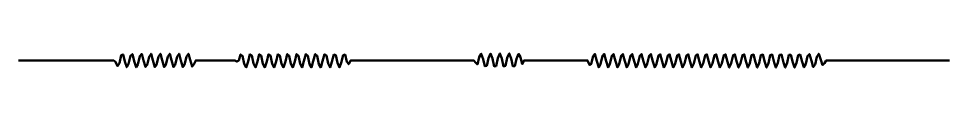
# Model space of a CAD drawing. Extents: x -47 to 452, y 172 to 669.
# Drawn here: x -47.1 to 451.9, y 512.3 to 519.8 of the extents above; entities that cross this region are included whole.
import ezdxf

# ---------------------------------------------------------------- set-up
doc = ezdxf.new("R2010")
doc.units = 0
doc.header["$MEASUREMENT"] = 0
doc.layers.add('Capa 1', color=7, linetype='Continuous', lineweight=0)

# ---------------------------------------------------------------- blocks, each defined once
blk = doc.blocks.new('Block_0')
at = {"layer": 'Capa 1', "color": 18, "lineweight": 50, "true_color": 0x000000}
blk.add_open_spline([(-47.14, 516.06), (-47.14, 516.06), (-46.14, 516.06), (-46.14, 516.06), (-46.14, 516.06), (-45.14, 516.06), (-45.14, 516.06), (-45.14, 516.06), (-44.14, 516.06), (-44.14, 516.06), (-44.14, 516.06), (-43.14, 516.06), (-43.14, 516.06), (-43.14, 516.06), (-42.14, 516.06), (-42.14, 516.06), (-42.14, 516.06), (-41.14, 516.06), (-41.14, 516.06), (-41.14, 516.06), (-40.14, 516.06), (-40.14, 516.06), (-40.14, 516.06), (-39.14, 516.06), (-39.14, 516.06), (-39.14, 516.06), (-38.14, 516.06), (-38.14, 516.06), (-38.14, 516.06), (-37.14, 516.06), (-37.14, 516.06), (-37.14, 516.06), (-36.14, 516.06), (-36.14, 516.06), (-36.14, 516.06), (-35.14, 516.06), (-35.14, 516.06), (-35.14, 516.06), (-34.14, 516.06), (-34.14, 516.06), (-34.14, 516.06), (-33.14, 516.06), (-33.14, 516.06), (-33.14, 516.06), (-32.14, 516.06), (-32.14, 516.06), (-32.14, 516.06), (-31.14, 516.06), (-31.14, 516.06), (-31.14, 516.06), (-30.14, 516.06), (-30.14, 516.06), (-30.14, 516.06), (-29.14, 516.06), (-29.14, 516.06), (-29.14, 516.06), (-28.14, 516.06), (-28.14, 516.06), (-28.14, 516.06), (-27.14, 516.06), (-27.14, 516.06), (-27.14, 516.06), (-26.14, 516.06), (-26.14, 516.06), (-26.14, 516.06), (-25.14, 516.06), (-25.14, 516.06), (-25.14, 516.06), (-24.14, 516.06), (-24.14, 516.06), (-24.14, 516.06), (-23.14, 516.06), (-23.14, 516.06), (-23.14, 516.06), (-22.14, 516.06), (-22.14, 516.06), (-22.14, 516.06), (-21.14, 516.06), (-21.14, 516.06), (-21.14, 516.06), (-20.14, 516.06), (-20.14, 516.06), (-20.14, 516.06), (-19.14, 516.06), (-19.14, 516.06), (-19.14, 516.06), (-18.14, 516.06), (-18.14, 516.06), (-18.14, 516.06), (-17.14, 516.06), (-17.14, 516.06), (-17.14, 516.06), (-16.14, 516.06), (-16.14, 516.06), (-16.14, 516.06), (-15.14, 516.06), (-15.14, 516.06), (-15.14, 516.06), (-14.14, 516.06), (-14.14, 516.06), (-14.14, 516.06), (-13.14, 516.06), (-13.14, 516.06), (-13.14, 516.06), (-12.14, 516.06), (-12.14, 516.06), (-12.14, 516.06), (-11.14, 516.06), (-11.14, 516.06), (-11.14, 516.06), (-10.14, 516.06), (-10.14, 516.06), (-10.14, 516.06), (-9.14, 516.06), (-9.14, 516.06), (-9.14, 516.06), (-8.14, 516.06), (-8.14, 516.06), (-8.14, 516.06), (-7.14, 516.06), (-7.14, 516.06), (-7.14, 516.06), (-6.14, 516.06), (-6.14, 516.06), (-6.14, 516.06), (-5.14, 516.06), (-5.14, 516.06), (-5.14, 516.06), (-4.14, 516.06), (-4.14, 516.06), (-4.14, 516.06), (-3.14, 516.06), (-3.14, 516.06), (-3.14, 516.06), (-2.14, 516.06), (-2.14, 516.06), (-2.14, 516.06), (-1.14, 516.06), (-1.14, 516.06), (-1.14, 516.06), (-0.14, 516.06), (-0.14, 516.06), (-0.14, 516.06), (0.86, 516.06), (0.86, 516.06), (0.86, 516.06), (1.86, 516.06), (1.86, 516.06), (1.86, 516.06), (2.86, 516.06), (2.86, 516.06), (2.86, 516.06), (3.86, 516.06), (3.86, 516.06), (3.86, 516.06), (4.86, 515.34), (4.86, 515.34), (4.86, 515.34), (5.86, 513.06), (5.86, 513.06), (5.86, 513.06), (6.86, 514.61), (6.86, 514.61), (6.86, 514.61), (7.86, 518.9), (7.86, 518.9), (7.86, 518.9), (8.86, 519.29), (8.86, 519.29), (8.86, 519.29), (9.86, 515.44), (9.86, 515.44), (9.86, 515.44), (10.86, 512.43), (10.86, 512.43), (10.86, 512.43), (11.86, 514.27), (11.86, 514.27), (11.86, 514.27), (12.86, 518.57), (12.86, 518.57), (12.86, 518.57), (13.86, 519.47), (13.86, 519.47), (13.86, 519.47), (14.86, 515.78), (14.86, 515.78), (14.86, 515.78), (15.86, 512.48), (15.86, 512.48), (15.86, 512.48), (16.86, 514), (16.86, 514), (16.86, 514), (17.86, 518.42), (17.86, 518.42), (17.86, 518.42), (18.86, 519.55), (18.86, 519.55), (18.86, 519.55), (19.86, 516.11), (19.86, 516.11), (19.86, 516.11), (20.86, 512.59), (20.86, 512.59), (20.86, 512.59), (21.86, 513.72), (21.86, 513.72), (21.86, 513.72), (22.86, 518.1), (22.86, 518.1), (22.86, 518.1), (23.86, 519.7), (23.86, 519.7), (23.86, 519.7), (24.86, 516.26), (24.86, 516.26), (24.86, 516.26), (25.86, 512.53), (25.86, 512.53), (25.86, 512.53), (26.86, 513.7), (26.86, 513.7), (26.86, 513.7), (27.86, 518.14), (27.86, 518.14), (27.86, 518.14), (28.86, 519.7), (28.86, 519.7), (28.86, 519.7), (29.86, 516.22), (29.86, 516.22), (29.86, 516.22), (30.86, 512.52), (30.86, 512.52), (30.86, 512.52), (31.86, 513.73), (31.86, 513.73), (31.86, 513.73), (32.86, 518.17), (32.86, 518.17), (32.86, 518.17), (33.86, 519.69), (33.86, 519.69), (33.86, 519.69), (34.86, 516.18), (34.86, 516.18), (34.86, 516.18), (35.86, 512.51), (35.86, 512.51), (35.86, 512.51), (36.86, 513.76), (36.86, 513.76), (36.86, 513.76), (37.86, 518.2), (37.86, 518.2), (37.86, 518.2), (38.86, 519.68), (38.86, 519.68), (38.86, 519.68), (39.86, 516.14), (39.86, 516.14), (39.86, 516.14), (40.86, 512.49), (40.86, 512.49), (40.86, 512.49), (41.86, 513.79), (41.86, 513.79), (41.86, 513.79), (42.86, 518.16), (42.86, 518.16), (42.86, 518.16), (43.86, 519.64), (43.86, 519.64), (43.86, 519.64), (44.86, 516.33), (44.86, 516.33), (44.86, 516.33), (45.86, 512.76), (45.86, 512.76), (45.86, 512.76), (46.86, 514), (46.86, 514), (46.86, 514), (47.86, 516.06), (47.86, 516.06), (47.86, 516.06), (48.86, 516.06), (48.86, 516.06), (48.86, 516.06), (49.86, 516.06), (49.86, 516.06), (49.86, 516.06), (50.86, 516.06), (50.86, 516.06), (50.86, 516.06), (51.86, 516.06), (51.86, 516.06), (51.86, 516.06), (52.86, 516.06), (52.86, 516.06), (52.86, 516.06), (53.86, 516.06), (53.86, 516.06), (53.86, 516.06), (54.86, 516.06), (54.86, 516.06), (54.86, 516.06), (55.86, 516.06), (55.86, 516.06), (55.86, 516.06), (56.86, 516.06), (56.86, 516.06), (56.86, 516.06), (57.86, 516.06), (57.86, 516.06), (57.86, 516.06), (58.86, 516.06), (58.86, 516.06), (58.86, 516.06), (59.86, 516.06), (59.86, 516.06), (59.86, 516.06), (60.86, 516.06), (60.86, 516.06), (60.86, 516.06), (61.86, 516.06), (61.86, 516.06), (61.86, 516.06), (62.86, 516.06), (62.86, 516.06), (62.86, 516.06), (63.86, 516.06), (63.86, 516.06), (63.86, 516.06), (64.86, 516.06), (64.86, 516.06), (64.86, 516.06), (65.86, 516.06), (65.86, 516.06), (65.86, 516.06), (66.86, 516.06), (66.86, 516.06), (66.86, 516.06), (67.86, 516.06), (67.86, 516.06), (67.86, 516.06), (68.86, 516.06), (68.86, 516.06), (68.86, 516.06), (69.86, 515.45), (69.86, 515.45), (69.86, 515.45), (70.86, 516.02), (70.86, 516.02), (70.86, 516.02), (71.86, 519.35), (71.86, 519.35), (71.86, 519.35), (72.86, 518.53), (72.86, 518.53), (72.86, 518.53), (73.86, 514.23), (73.86, 514.23), (73.86, 514.23), (74.86, 512.39), (74.86, 512.39), (74.86, 512.39), (75.86, 515.57), (75.86, 515.57), (75.86, 515.57), (76.86, 519.44), (76.86, 519.44), (76.86, 519.44), (77.86, 518.68), (77.86, 518.68), (77.86, 518.68), (78.86, 514.39), (78.86, 514.39), (78.86, 514.39), (79.86, 512.34), (79.86, 512.34), (79.86, 512.34), (80.86, 515.45), (80.86, 515.45), (80.86, 515.45), (81.86, 519.42), (81.86, 519.42), (81.86, 519.42), (82.86, 518.73), (82.86, 518.73), (82.86, 518.73), (83.86, 514.34), (83.86, 514.34), (83.86, 514.34), (84.86, 512.33), (84.86, 512.33), (84.86, 512.33), (85.86, 515.49), (85.86, 515.49), (85.86, 515.49), (86.86, 519.44), (86.86, 519.44), (86.86, 519.44), (87.86, 518.71), (87.86, 518.71), (87.86, 518.71), (88.86, 514.31), (88.86, 514.31), (88.86, 514.31), (89.86, 512.34), (89.86, 512.34), (89.86, 512.34), (90.86, 515.52), (90.86, 515.52), (90.86, 515.52), (91.86, 519.45), (91.86, 519.45), (91.86, 519.45), (92.86, 518.68), (92.86, 518.68), (92.86, 518.68), (93.86, 514.28), (93.86, 514.28), (93.86, 514.28), (94.86, 512.34), (94.86, 512.34), (94.86, 512.34), (95.86, 515.56), (95.86, 515.56), (95.86, 515.56), (96.86, 519.47), (96.86, 519.47), (96.86, 519.47), (97.86, 518.65), (97.86, 518.65), (97.86, 518.65), (98.86, 514.24), (98.86, 514.24), (98.86, 514.24), (99.86, 512.35), (99.86, 512.35), (99.86, 512.35), (100.86, 515.6), (100.86, 515.6), (100.86, 515.6), (101.86, 519.49), (101.86, 519.49), (101.86, 519.49), (102.86, 518.62), (102.86, 518.62), (102.86, 518.62), (103.86, 514.21), (103.86, 514.21), (103.86, 514.21), (104.86, 512.36), (104.86, 512.36), (104.86, 512.36), (105.86, 515.64), (105.86, 515.64), (105.86, 515.64), (106.86, 519.5), (106.86, 519.5), (106.86, 519.5), (107.86, 518.6), (107.86, 518.6), (107.86, 518.6), (108.86, 514.18), (108.86, 514.18), (108.86, 514.18), (109.86, 512.37), (109.86, 512.37), (109.86, 512.37), (110.86, 515.68), (110.86, 515.68), (110.86, 515.68), (111.86, 519.52), (111.86, 519.52), (111.86, 519.52), (112.86, 518.57), (112.86, 518.57), (112.86, 518.57), (113.86, 514.14), (113.86, 514.14), (113.86, 514.14), (114.86, 512.38), (114.86, 512.38), (114.86, 512.38), (115.86, 515.66), (115.86, 515.66), (115.86, 515.66), (116.86, 519.41), (116.86, 519.41), (116.86, 519.41), (117.86, 518.67), (117.86, 518.67), (117.86, 518.67), (118.86, 514.46), (118.86, 514.46), (118.86, 514.46), (119.86, 512.33), (119.86, 512.33), (119.86, 512.33), (120.86, 515.35), (120.86, 515.35), (120.86, 515.35), (121.86, 519.24), (121.86, 519.24), (121.86, 519.24), (122.86, 518.89), (122.86, 518.89), (122.86, 518.89), (123.86, 514.78), (123.86, 514.78), (123.86, 514.78), (124.86, 512.38), (124.86, 512.38), (124.86, 512.38), (125.86, 514.81), (125.86, 514.81), (125.86, 514.81), (126.86, 518.85), (126.86, 518.85), (126.86, 518.85), (127.86, 519.26), (127.86, 519.26), (127.86, 519.26), (128.86, 515.41), (128.86, 515.41), (128.86, 515.41), (129.86, 514.05), (129.86, 514.05), (129.86, 514.05), (130.86, 516.06), (130.86, 516.06), (130.86, 516.06), (131.86, 516.06), (131.86, 516.06), (131.86, 516.06), (132.86, 516.06), (132.86, 516.06), (132.86, 516.06), (133.86, 516.06), (133.86, 516.06), (133.86, 516.06), (134.86, 516.06), (134.86, 516.06), (134.86, 516.06), (135.86, 516.06), (135.86, 516.06), (135.86, 516.06), (136.86, 516.06), (136.86, 516.06), (136.86, 516.06), (137.86, 516.06), (137.86, 516.06), (137.86, 516.06), (138.86, 516.06), (138.86, 516.06), (138.86, 516.06), (139.86, 516.06), (139.86, 516.06), (139.86, 516.06), (140.86, 516.06), (140.86, 516.06), (140.86, 516.06), (141.86, 516.06), (141.86, 516.06), (141.86, 516.06), (142.86, 516.06), (142.86, 516.06), (142.86, 516.06), (143.86, 516.06), (143.86, 516.06), (143.86, 516.06), (144.86, 516.06), (144.86, 516.06), (144.86, 516.06), (145.86, 516.06), (145.86, 516.06), (145.86, 516.06), (146.86, 516.06), (146.86, 516.06), (146.86, 516.06), (147.86, 516.06), (147.86, 516.06), (147.86, 516.06), (148.86, 516.06), (148.86, 516.06), (148.86, 516.06), (149.86, 516.06), (149.86, 516.06), (149.86, 516.06), (150.86, 516.06), (150.86, 516.06), (150.86, 516.06), (151.86, 516.06), (151.86, 516.06), (151.86, 516.06), (152.86, 516.06), (152.86, 516.06), (152.86, 516.06), (153.86, 516.06), (153.86, 516.06), (153.86, 516.06), (154.86, 516.06), (154.86, 516.06), (154.86, 516.06), (155.86, 516.06), (155.86, 516.06), (155.86, 516.06), (156.86, 516.06), (156.86, 516.06), (156.86, 516.06), (157.86, 516.06), (157.86, 516.06), (157.86, 516.06), (158.86, 516.06), (158.86, 516.06), (158.86, 516.06), (159.86, 516.06), (159.86, 516.06), (159.86, 516.06), (160.86, 516.06), (160.86, 516.06), (160.86, 516.06), (161.86, 516.06), (161.86, 516.06), (161.86, 516.06), (162.86, 516.06), (162.86, 516.06), (162.86, 516.06), (163.86, 516.06), (163.86, 516.06), (163.86, 516.06), (164.86, 516.06), (164.86, 516.06), (164.86, 516.06), (165.86, 516.06), (165.86, 516.06), (165.86, 516.06), (166.86, 516.06), (166.86, 516.06), (166.86, 516.06), (167.86, 516.06), (167.86, 516.06), (167.86, 516.06), (168.86, 516.06), (168.86, 516.06), (168.86, 516.06), (169.86, 516.06), (169.86, 516.06), (169.86, 516.06), (170.86, 516.06), (170.86, 516.06), (170.86, 516.06), (171.86, 516.06), (171.86, 516.06), (171.86, 516.06), (172.86, 516.06), (172.86, 516.06), (172.86, 516.06), (173.86, 516.06), (173.86, 516.06), (173.86, 516.06), (174.86, 516.06), (174.86, 516.06), (174.86, 516.06), (175.86, 516.06), (175.86, 516.06), (175.86, 516.06), (176.86, 516.06), (176.86, 516.06), (176.86, 516.06), (177.86, 516.06), (177.86, 516.06), (177.86, 516.06), (178.86, 516.06), (178.86, 516.06), (178.86, 516.06), (179.86, 516.06), (179.86, 516.06), (179.86, 516.06), (180.86, 516.06), (180.86, 516.06), (180.86, 516.06), (181.86, 516.06), (181.86, 516.06), (181.86, 516.06), (182.86, 516.06), (182.86, 516.06), (182.86, 516.06), (183.86, 516.06), (183.86, 516.06), (183.86, 516.06), (184.86, 516.06), (184.86, 516.06), (184.86, 516.06), (185.86, 516.06), (185.86, 516.06), (185.86, 516.06), (186.86, 516.06), (186.86, 516.06), (186.86, 516.06), (187.86, 516.06), (187.86, 516.06), (187.86, 516.06), (188.86, 516.06), (188.86, 516.06), (188.86, 516.06), (189.86, 516.06), (189.86, 516.06), (189.86, 516.06), (190.86, 516.06), (190.86, 516.06), (190.86, 516.06), (191.86, 516.06), (191.86, 516.06), (191.86, 516.06), (192.86, 516.06), (192.86, 516.06), (192.86, 516.06), (193.86, 516.06), (193.86, 516.06), (193.86, 516.06), (194.86, 516.06), (194.86, 516.06), (194.86, 516.06), (195.86, 516.06), (195.86, 516.06), (195.86, 516.06), (196.86, 516.06), (196.86, 516.06), (196.86, 516.06), (197.86, 514.95), (197.86, 514.95), (197.86, 514.95), (198.86, 513.97), (198.86, 513.97), (198.86, 513.97), (199.86, 517.89), (199.86, 517.89), (199.86, 517.89), (200.86, 519.69), (200.86, 519.69), (200.86, 519.69), (201.86, 516.69), (201.86, 516.69), (201.86, 516.69), (202.86, 512.95), (202.86, 512.95), (202.86, 512.95), (203.86, 513.22), (203.86, 513.22), (203.86, 513.22), (204.86, 517.37), (204.86, 517.37), (204.86, 517.37), (205.86, 519.81), (205.86, 519.81), (205.86, 519.81), (206.86, 517.08), (206.86, 517.08), (206.86, 517.08), (207.86, 512.92), (207.86, 512.92), (207.86, 512.92), (208.86, 513.11), (208.86, 513.11), (208.86, 513.11), (209.86, 517.39), (209.86, 517.39), (209.86, 517.39), (210.86, 519.83), (210.86, 519.83), (210.86, 519.83), (211.86, 517.05), (211.86, 517.05), (211.86, 517.05), (212.86, 512.89), (212.86, 512.89), (212.86, 512.89), (213.86, 513.13), (213.86, 513.13), (213.86, 513.13), (214.86, 517.43), (214.86, 517.43), (214.86, 517.43), (215.86, 519.82), (215.86, 519.82), (215.86, 519.82), (216.86, 517.07), (216.86, 517.07), (216.86, 517.07), (217.86, 513.01), (217.86, 513.01), (217.86, 513.01), (218.86, 513.06), (218.86, 513.06), (218.86, 513.06), (219.86, 516.94), (219.86, 516.94), (219.86, 516.94), (220.86, 519.63), (220.86, 519.63), (220.86, 519.63), (221.86, 517.76), (221.86, 517.76), (221.86, 517.76), (222.86, 514.13), (222.86, 514.13), (222.86, 514.13), (223.86, 516.06), (223.86, 516.06), (223.86, 516.06), (224.86, 516.06), (224.86, 516.06), (224.86, 516.06), (225.86, 516.06), (225.86, 516.06), (225.86, 516.06), (226.86, 516.06), (226.86, 516.06), (226.86, 516.06), (227.86, 516.06), (227.86, 516.06), (227.86, 516.06), (228.86, 516.06), (228.86, 516.06), (228.86, 516.06), (229.86, 516.06), (229.86, 516.06), (229.86, 516.06), (230.86, 516.06), (230.86, 516.06), (230.86, 516.06), (231.86, 516.06), (231.86, 516.06), (231.86, 516.06), (232.86, 516.06), (232.86, 516.06), (232.86, 516.06), (233.86, 516.06), (233.86, 516.06), (233.86, 516.06), (234.86, 516.06), (234.86, 516.06), (234.86, 516.06), (235.86, 516.06), (235.86, 516.06), (235.86, 516.06), (236.86, 516.06), (236.86, 516.06), (236.86, 516.06), (237.86, 516.06), (237.86, 516.06), (237.86, 516.06), (238.86, 516.06), (238.86, 516.06), (238.86, 516.06), (239.86, 516.06), (239.86, 516.06), (239.86, 516.06), (240.86, 516.06), (240.86, 516.06), (240.86, 516.06), (241.86, 516.06), (241.86, 516.06), (241.86, 516.06), (242.86, 516.06), (242.86, 516.06), (242.86, 516.06), (243.86, 516.06), (243.86, 516.06), (243.86, 516.06), (244.86, 516.06), (244.86, 516.06), (244.86, 516.06), (245.86, 516.06), (245.86, 516.06), (245.86, 516.06), (246.86, 516.06), (246.86, 516.06), (246.86, 516.06), (247.86, 516.06), (247.86, 516.06), (247.86, 516.06), (248.86, 516.06), (248.86, 516.06), (248.86, 516.06), (249.86, 516.06), (249.86, 516.06), (249.86, 516.06), (250.86, 516.06), (250.86, 516.06), (250.86, 516.06), (251.86, 516.06), (251.86, 516.06), (251.86, 516.06), (252.86, 516.06), (252.86, 516.06), (252.86, 516.06), (253.86, 516.06), (253.86, 516.06), (253.86, 516.06), (254.86, 516.06), (254.86, 516.06), (254.86, 516.06), (255.86, 516.06), (255.86, 516.06), (255.86, 516.06), (256.86, 516.06), (256.86, 516.06), (256.86, 516.06), (257.86, 516.06), (257.86, 516.06), (257.86, 516.06), (258.86, 513.67), (258.86, 513.67), (258.86, 513.67), (259.86, 514.24), (259.86, 514.24), (259.86, 514.24), (260.86, 518.46), (260.86, 518.46), (260.86, 518.46), (261.86, 519.55), (261.86, 519.55), (261.86, 519.55), (262.86, 515.79), (262.86, 515.79), (262.86, 515.79), (263.86, 512.39), (263.86, 512.39), (263.86, 512.39), (264.86, 514.08), (264.86, 514.08), (264.86, 514.08), (265.86, 518.51), (265.86, 518.51), (265.86, 518.51), (266.86, 519.55), (266.86, 519.55), (266.86, 519.55), (267.86, 515.75), (267.86, 515.75), (267.86, 515.75), (268.86, 512.38), (268.86, 512.38), (268.86, 512.38), (269.86, 514.11), (269.86, 514.11), (269.86, 514.11), (270.86, 518.54), (270.86, 518.54), (270.86, 518.54), (271.86, 519.53), (271.86, 519.53), (271.86, 519.53), (272.86, 515.71), (272.86, 515.71), (272.86, 515.71), (273.86, 512.37), (273.86, 512.37), (273.86, 512.37), (274.86, 514.15), (274.86, 514.15), (274.86, 514.15), (275.86, 518.57), (275.86, 518.57), (275.86, 518.57), (276.86, 519.52), (276.86, 519.52), (276.86, 519.52), (277.86, 515.67), (277.86, 515.67), (277.86, 515.67), (278.86, 512.37), (278.86, 512.37), (278.86, 512.37), (279.86, 514.18), (279.86, 514.18), (279.86, 514.18), (280.86, 518.6), (280.86, 518.6), (280.86, 518.6), (281.86, 519.5), (281.86, 519.5), (281.86, 519.5), (282.86, 515.63), (282.86, 515.63), (282.86, 515.63), (283.86, 512.36), (283.86, 512.36), (283.86, 512.36), (284.86, 514.21), (284.86, 514.21), (284.86, 514.21), (285.86, 518.63), (285.86, 518.63), (285.86, 518.63), (286.86, 519.48), (286.86, 519.48), (286.86, 519.48), (287.86, 515.6), (287.86, 515.6), (287.86, 515.6), (288.86, 512.35), (288.86, 512.35), (288.86, 512.35), (289.86, 514.25), (289.86, 514.25), (289.86, 514.25), (290.86, 518.65), (290.86, 518.65), (290.86, 518.65), (291.86, 519.47), (291.86, 519.47), (291.86, 519.47), (292.86, 515.56), (292.86, 515.56), (292.86, 515.56), (293.86, 512.34), (293.86, 512.34), (293.86, 512.34), (294.86, 514.28), (294.86, 514.28), (294.86, 514.28), (295.86, 518.68), (295.86, 518.68), (295.86, 518.68), (296.86, 519.45), (296.86, 519.45), (296.86, 519.45), (297.86, 515.52), (297.86, 515.52), (297.86, 515.52), (298.86, 512.34), (298.86, 512.34), (298.86, 512.34), (299.86, 514.31), (299.86, 514.31), (299.86, 514.31), (300.86, 518.71), (300.86, 518.71), (300.86, 518.71), (301.86, 519.43), (301.86, 519.43), (301.86, 519.43), (302.86, 515.48), (302.86, 515.48), (302.86, 515.48), (303.86, 512.33), (303.86, 512.33), (303.86, 512.33), (304.86, 514.35), (304.86, 514.35), (304.86, 514.35), (305.86, 518.74), (305.86, 518.74), (305.86, 518.74), (306.86, 519.42), (306.86, 519.42), (306.86, 519.42), (307.86, 515.44), (307.86, 515.44), (307.86, 515.44), (308.86, 512.33), (308.86, 512.33), (308.86, 512.33), (309.86, 514.38), (309.86, 514.38), (309.86, 514.38), (310.86, 518.76), (310.86, 518.76), (310.86, 518.76), (311.86, 519.4), (311.86, 519.4), (311.86, 519.4), (312.86, 515.41), (312.86, 515.41), (312.86, 515.41), (313.86, 512.32), (313.86, 512.32), (313.86, 512.32), (314.86, 514.42), (314.86, 514.42), (314.86, 514.42), (315.86, 518.79), (315.86, 518.79), (315.86, 518.79), (316.86, 519.38), (316.86, 519.38), (316.86, 519.38), (317.86, 515.37), (317.86, 515.37), (317.86, 515.37), (318.86, 512.31), (318.86, 512.31), (318.86, 512.31), (319.86, 514.45), (319.86, 514.45), (319.86, 514.45), (320.86, 518.82), (320.86, 518.82), (320.86, 518.82), (321.86, 519.36), (321.86, 519.36), (321.86, 519.36), (322.86, 515.33), (322.86, 515.33), (322.86, 515.33), (323.86, 512.31), (323.86, 512.31), (323.86, 512.31), (324.86, 514.49), (324.86, 514.49), (324.86, 514.49), (325.86, 518.84), (325.86, 518.84), (325.86, 518.84), (326.86, 519.34), (326.86, 519.34), (326.86, 519.34), (327.86, 515.29), (327.86, 515.29), (327.86, 515.29), (328.86, 512.31), (328.86, 512.31), (328.86, 512.31), (329.86, 514.52), (329.86, 514.52), (329.86, 514.52), (330.86, 518.87), (330.86, 518.87), (330.86, 518.87), (331.86, 519.32), (331.86, 519.32), (331.86, 519.32), (332.86, 515.26), (332.86, 515.26), (332.86, 515.26), (333.86, 512.3), (333.86, 512.3), (333.86, 512.3), (334.86, 514.56), (334.86, 514.56), (334.86, 514.56), (335.86, 518.89), (335.86, 518.89), (335.86, 518.89), (336.86, 519.3), (336.86, 519.3), (336.86, 519.3), (337.86, 515.22), (337.86, 515.22), (337.86, 515.22), (338.86, 512.3), (338.86, 512.3), (338.86, 512.3), (339.86, 514.59), (339.86, 514.59), (339.86, 514.59), (340.86, 518.92), (340.86, 518.92), (340.86, 518.92), (341.86, 519.29), (341.86, 519.29), (341.86, 519.29), (342.86, 515.18), (342.86, 515.18), (342.86, 515.18), (343.86, 512.3), (343.86, 512.3), (343.86, 512.3), (344.86, 514.63), (344.86, 514.63), (344.86, 514.63), (345.86, 518.94), (345.86, 518.94), (345.86, 518.94), (346.86, 519.26), (346.86, 519.26), (346.86, 519.26), (347.86, 515.14), (347.86, 515.14), (347.86, 515.14), (348.86, 512.29), (348.86, 512.29), (348.86, 512.29), (349.86, 514.66), (349.86, 514.66), (349.86, 514.66), (350.86, 518.97), (350.86, 518.97), (350.86, 518.97), (351.86, 519.24), (351.86, 519.24), (351.86, 519.24), (352.86, 515.11), (352.86, 515.11), (352.86, 515.11), (353.86, 512.29), (353.86, 512.29), (353.86, 512.29), (354.86, 514.7), (354.86, 514.7), (354.86, 514.7), (355.86, 518.99), (355.86, 518.99), (355.86, 518.99), (356.86, 519.22), (356.86, 519.22), (356.86, 519.22), (357.86, 515.07), (357.86, 515.07), (357.86, 515.07), (358.86, 512.29), (358.86, 512.29), (358.86, 512.29), (359.86, 514.73), (359.86, 514.73), (359.86, 514.73), (360.86, 519.02), (360.86, 519.02), (360.86, 519.02), (361.86, 519.2), (361.86, 519.2), (361.86, 519.2), (362.86, 515.03), (362.86, 515.03), (362.86, 515.03), (363.86, 512.29), (363.86, 512.29), (363.86, 512.29), (364.86, 514.77), (364.86, 514.77), (364.86, 514.77), (365.86, 519.04), (365.86, 519.04), (365.86, 519.04), (366.86, 519.18), (366.86, 519.18), (366.86, 519.18), (367.86, 515), (367.86, 515), (367.86, 515), (368.86, 512.29), (368.86, 512.29), (368.86, 512.29), (369.86, 514.79), (369.86, 514.79), (369.86, 514.79), (370.86, 518.85), (370.86, 518.85), (370.86, 518.85), (371.86, 519.24), (371.86, 519.24), (371.86, 519.24), (372.86, 515.36), (372.86, 515.36), (372.86, 515.36), (373.86, 512.45), (373.86, 512.45), (373.86, 512.45), (374.86, 514.28), (374.86, 514.28), (374.86, 514.28), (375.86, 518.47), (375.86, 518.47), (375.86, 518.47), (376.86, 519.49), (376.86, 519.49), (376.86, 519.49), (377.86, 515.84), (377.86, 515.84), (377.86, 515.84), (378.86, 512.49), (378.86, 512.49), (378.86, 512.49), (379.86, 513.92), (379.86, 513.92), (379.86, 513.92), (380.86, 518.05), (380.86, 518.05), (380.86, 518.05), (381.86, 519.66), (381.86, 519.66), (381.86, 519.66), (382.86, 516.36), (382.86, 516.36), (382.86, 516.36), (383.86, 513.63), (383.86, 513.63), (383.86, 513.63), (384.86, 514.6), (384.86, 514.6), (384.86, 514.6), (385.86, 516.06), (385.86, 516.06), (385.86, 516.06), (386.86, 516.06), (386.86, 516.06), (386.86, 516.06), (387.86, 516.06), (387.86, 516.06), (387.86, 516.06), (388.86, 516.06), (388.86, 516.06), (388.86, 516.06), (389.86, 516.06), (389.86, 516.06), (389.86, 516.06), (390.86, 516.06), (390.86, 516.06), (390.86, 516.06), (391.86, 516.06), (391.86, 516.06), (391.86, 516.06), (392.86, 516.06), (392.86, 516.06), (392.86, 516.06), (393.86, 516.06), (393.86, 516.06), (393.86, 516.06), (394.86, 516.06), (394.86, 516.06), (394.86, 516.06), (395.86, 516.06), (395.86, 516.06), (395.86, 516.06), (396.86, 516.06), (396.86, 516.06), (396.86, 516.06), (397.86, 516.06), (397.86, 516.06), (397.86, 516.06), (398.86, 516.06), (398.86, 516.06), (398.86, 516.06), (399.86, 516.06), (399.86, 516.06), (399.86, 516.06), (400.86, 516.06), (400.86, 516.06), (400.86, 516.06), (401.86, 516.06), (401.86, 516.06), (401.86, 516.06), (402.86, 516.06), (402.86, 516.06), (402.86, 516.06), (403.86, 516.06), (403.86, 516.06), (403.86, 516.06), (404.86, 516.06), (404.86, 516.06), (404.86, 516.06), (405.86, 516.06), (405.86, 516.06), (405.86, 516.06), (406.86, 516.06), (406.86, 516.06), (406.86, 516.06), (407.86, 516.06), (407.86, 516.06), (407.86, 516.06), (408.86, 516.06), (408.86, 516.06), (408.86, 516.06), (409.86, 516.06), (409.86, 516.06), (409.86, 516.06), (410.86, 516.06), (410.86, 516.06), (410.86, 516.06), (411.86, 516.06), (411.86, 516.06), (411.86, 516.06), (412.86, 516.06), (412.86, 516.06), (412.86, 516.06), (413.86, 516.06), (413.86, 516.06), (413.86, 516.06), (414.86, 516.06), (414.86, 516.06), (414.86, 516.06), (415.86, 516.06), (415.86, 516.06), (415.86, 516.06), (416.86, 516.06), (416.86, 516.06), (416.86, 516.06), (417.86, 516.06), (417.86, 516.06), (417.86, 516.06), (418.86, 516.06), (418.86, 516.06), (418.86, 516.06), (419.86, 516.06), (419.86, 516.06), (419.86, 516.06), (420.86, 516.06), (420.86, 516.06), (420.86, 516.06), (421.86, 516.06), (421.86, 516.06), (421.86, 516.06), (422.86, 516.06), (422.86, 516.06), (422.86, 516.06), (423.86, 516.06), (423.86, 516.06), (423.86, 516.06), (424.86, 516.06), (424.86, 516.06), (424.86, 516.06), (425.86, 516.06), (425.86, 516.06), (425.86, 516.06), (426.86, 516.06), (426.86, 516.06), (426.86, 516.06), (427.86, 516.06), (427.86, 516.06), (427.86, 516.06), (428.86, 516.06), (428.86, 516.06), (428.86, 516.06), (429.86, 516.06), (429.86, 516.06), (429.86, 516.06), (430.86, 516.06), (430.86, 516.06), (430.86, 516.06), (431.86, 516.06), (431.86, 516.06), (431.86, 516.06), (432.86, 516.06), (432.86, 516.06), (432.86, 516.06), (433.86, 516.06), (433.86, 516.06), (433.86, 516.06), (434.86, 516.06), (434.86, 516.06), (434.86, 516.06), (435.86, 516.06), (435.86, 516.06), (435.86, 516.06), (436.86, 516.06), (436.86, 516.06), (436.86, 516.06), (437.86, 516.06), (437.86, 516.06), (437.86, 516.06), (438.86, 516.06), (438.86, 516.06), (438.86, 516.06), (439.86, 516.06), (439.86, 516.06), (439.86, 516.06), (440.86, 516.06), (440.86, 516.06), (440.86, 516.06), (441.86, 516.06), (441.86, 516.06), (441.86, 516.06), (442.86, 516.06), (442.86, 516.06), (442.86, 516.06), (443.86, 516.06), (443.86, 516.06), (443.86, 516.06), (444.86, 516.06), (444.86, 516.06), (444.86, 516.06), (445.86, 516.06), (445.86, 516.06), (445.86, 516.06), (446.86, 516.06), (446.86, 516.06), (446.86, 516.06), (447.86, 516.06), (447.86, 516.06), (447.86, 516.06), (448.86, 516.06), (448.86, 516.06), (448.86, 516.06), (449.86, 516.06), (449.86, 516.06), (449.86, 516.06), (450.86, 516.06), (450.86, 516.06), (450.86, 516.06), (451.86, 516.06), (451.86, 516.06)], degree=3, knots=[0, 0, 0, 0, 1, 1, 1, 2, 2, 2, 3, 3, 3, 4, 4, 4, 5, 5, 5, 6, 6, 6, 7, 7, 7, 8, 8, 8, 9, 9, 9, 10, 10, 10, 11, 11, 11, 12, 12, 12, 13, 13, 13, 14, 14, 14, 15, 15, 15, 16, 16, 16, 17, 17, 17, 18, 18, 18, 19, 19, 19, 20, 20, 20, 21, 21, 21, 22, 22, 22, 23, 23, 23, 24, 24, 24, 25, 25, 25, 26, 26, 26, 27, 27, 27, 28, 28, 28, 29, 29, 29, 30, 30, 30, 31, 31, 31, 32, 32, 32, 33, 33, 33, 34, 34, 34, 35, 35, 35, 36, 36, 36, 37, 37, 37, 38, 38, 38, 39, 39, 39, 40, 40, 40, 41, 41, 41, 42, 42, 42, 43, 43, 43, 44, 44, 44, 45, 45, 45, 46, 46, 46, 47, 47, 47, 48, 48, 48, 49, 49, 49, 50, 50, 50, 51, 51, 51, 52, 52, 52, 53, 53, 53, 54, 54, 54, 55, 55, 55, 56, 56, 56, 57, 57, 57, 58, 58, 58, 59, 59, 59, 60, 60, 60, 61, 61, 61, 62, 62, 62, 63, 63, 63, 64, 64, 64, 65, 65, 65, 66, 66, 66, 67, 67, 67, 68, 68, 68, 69, 69, 69, 70, 70, 70, 71, 71, 71, 72, 72, 72, 73, 73, 73, 74, 74, 74, 75, 75, 75, 76, 76, 76, 77, 77, 77, 78, 78, 78, 79, 79, 79, 80, 80, 80, 81, 81, 81, 82, 82, 82, 83, 83, 83, 84, 84, 84, 85, 85, 85, 86, 86, 86, 87, 87, 87, 88, 88, 88, 89, 89, 89, 90, 90, 90, 91, 91, 91, 92, 92, 92, 93, 93, 93, 94, 94, 94, 95, 95, 95, 96, 96, 96, 97, 97, 97, 98, 98, 98, 99, 99, 99, 100, 100, 100, 101, 101, 101, 102, 102, 102, 103, 103, 103, 104, 104, 104, 105, 105, 105, 106, 106, 106, 107, 107, 107, 108, 108, 108, 109, 109, 109, 110, 110, 110, 111, 111, 111, 112, 112, 112, 113, 113, 113, 114, 114, 114, 115, 115, 115, 116, 116, 116, 117, 117, 117, 118, 118, 118, 119, 119, 119, 120, 120, 120, 121, 121, 121, 122, 122, 122, 123, 123, 123, 124, 124, 124, 125, 125, 125, 126, 126, 126, 127, 127, 127, 128, 128, 128, 129, 129, 129, 130, 130, 130, 131, 131, 131, 132, 132, 132, 133, 133, 133, 134, 134, 134, 135, 135, 135, 136, 136, 136, 137, 137, 137, 138, 138, 138, 139, 139, 139, 140, 140, 140, 141, 141, 141, 142, 142, 142, 143, 143, 143, 144, 144, 144, 145, 145, 145, 146, 146, 146, 147, 147, 147, 148, 148, 148, 149, 149, 149, 150, 150, 150, 151, 151, 151, 152, 152, 152, 153, 153, 153, 154, 154, 154, 155, 155, 155, 156, 156, 156, 157, 157, 157, 158, 158, 158, 159, 159, 159, 160, 160, 160, 161, 161, 161, 162, 162, 162, 163, 163, 163, 164, 164, 164, 165, 165, 165, 166, 166, 166, 167, 167, 167, 168, 168, 168, 169, 169, 169, 170, 170, 170, 171, 171, 171, 172, 172, 172, 173, 173, 173, 174, 174, 174, 175, 175, 175, 176, 176, 176, 177, 177, 177, 178, 178, 178, 179, 179, 179, 180, 180, 180, 181, 181, 181, 182, 182, 182, 183, 183, 183, 184, 184, 184, 185, 185, 185, 186, 186, 186, 187, 187, 187, 188, 188, 188, 189, 189, 189, 190, 190, 190, 191, 191, 191, 192, 192, 192, 193, 193, 193, 194, 194, 194, 195, 195, 195, 196, 196, 196, 197, 197, 197, 198, 198, 198, 199, 199, 199, 200, 200, 200, 201, 201, 201, 202, 202, 202, 203, 203, 203, 204, 204, 204, 205, 205, 205, 206, 206, 206, 207, 207, 207, 208, 208, 208, 209, 209, 209, 210, 210, 210, 211, 211, 211, 212, 212, 212, 213, 213, 213, 214, 214, 214, 215, 215, 215, 216, 216, 216, 217, 217, 217, 218, 218, 218, 219, 219, 219, 220, 220, 220, 221, 221, 221, 222, 222, 222, 223, 223, 223, 224, 224, 224, 225, 225, 225, 226, 226, 226, 227, 227, 227, 228, 228, 228, 229, 229, 229, 230, 230, 230, 231, 231, 231, 232, 232, 232, 233, 233, 233, 234, 234, 234, 235, 235, 235, 236, 236, 236, 237, 237, 237, 238, 238, 238, 239, 239, 239, 240, 240, 240, 241, 241, 241, 242, 242, 242, 243, 243, 243, 244, 244, 244, 245, 245, 245, 246, 246, 246, 247, 247, 247, 248, 248, 248, 249, 249, 249, 250, 250, 250, 251, 251, 251, 252, 252, 252, 253, 253, 253, 254, 254, 254, 255, 255, 255, 256, 256, 256, 257, 257, 257, 258, 258, 258, 259, 259, 259, 260, 260, 260, 261, 261, 261, 262, 262, 262, 263, 263, 263, 264, 264, 264, 265, 265, 265, 266, 266, 266, 267, 267, 267, 268, 268, 268, 269, 269, 269, 270, 270, 270, 271, 271, 271, 272, 272, 272, 273, 273, 273, 274, 274, 274, 275, 275, 275, 276, 276, 276, 277, 277, 277, 278, 278, 278, 279, 279, 279, 280, 280, 280, 281, 281, 281, 282, 282, 282, 283, 283, 283, 284, 284, 284, 285, 285, 285, 286, 286, 286, 287, 287, 287, 288, 288, 288, 289, 289, 289, 290, 290, 290, 291, 291, 291, 292, 292, 292, 293, 293, 293, 294, 294, 294, 295, 295, 295, 296, 296, 296, 297, 297, 297, 298, 298, 298, 299, 299, 299, 300, 300, 300, 301, 301, 301, 302, 302, 302, 303, 303, 303, 304, 304, 304, 305, 305, 305, 306, 306, 306, 307, 307, 307, 308, 308, 308, 309, 309, 309, 310, 310, 310, 311, 311, 311, 312, 312, 312, 313, 313, 313, 314, 314, 314, 315, 315, 315, 316, 316, 316, 317, 317, 317, 318, 318, 318, 319, 319, 319, 320, 320, 320, 321, 321, 321, 322, 322, 322, 323, 323, 323, 324, 324, 324, 325, 325, 325, 326, 326, 326, 327, 327, 327, 328, 328, 328, 329, 329, 329, 330, 330, 330, 331, 331, 331, 332, 332, 332, 333, 333, 333, 334, 334, 334, 335, 335, 335, 336, 336, 336, 337, 337, 337, 338, 338, 338, 339, 339, 339, 340, 340, 340, 341, 341, 341, 342, 342, 342, 343, 343, 343, 344, 344, 344, 345, 345, 345, 346, 346, 346, 347, 347, 347, 348, 348, 348, 349, 349, 349, 350, 350, 350, 351, 351, 351, 352, 352, 352, 353, 353, 353, 354, 354, 354, 355, 355, 355, 356, 356, 356, 357, 357, 357, 358, 358, 358, 359, 359, 359, 360, 360, 360, 361, 361, 361, 362, 362, 362, 363, 363, 363, 364, 364, 364, 365, 365, 365, 366, 366, 366, 367, 367, 367, 368, 368, 368, 369, 369, 369, 370, 370, 370, 371, 371, 371, 372, 372, 372, 373, 373, 373, 374, 374, 374, 375, 375, 375, 376, 376, 376, 377, 377, 377, 378, 378, 378, 379, 379, 379, 380, 380, 380, 381, 381, 381, 382, 382, 382, 383, 383, 383, 384, 384, 384, 385, 385, 385, 386, 386, 386, 387, 387, 387, 388, 388, 388, 389, 389, 389, 390, 390, 390, 391, 391, 391, 392, 392, 392, 393, 393, 393, 394, 394, 394, 395, 395, 395, 396, 396, 396, 397, 397, 397, 398, 398, 398, 399, 399, 399, 400, 400, 400, 401, 401, 401, 402, 402, 402, 403, 403, 403, 404, 404, 404, 405, 405, 405, 406, 406, 406, 407, 407, 407, 408, 408, 408, 409, 409, 409, 410, 410, 410, 411, 411, 411, 412, 412, 412, 413, 413, 413, 414, 414, 414, 415, 415, 415, 416, 416, 416, 417, 417, 417, 418, 418, 418, 419, 419, 419, 420, 420, 420, 421, 421, 421, 422, 422, 422, 423, 423, 423, 424, 424, 424, 425, 425, 425, 426, 426, 426, 427, 427, 427, 428, 428, 428, 429, 429, 429, 430, 430, 430, 431, 431, 431, 432, 432, 432, 433, 433, 433, 434, 434, 434, 435, 435, 435, 436, 436, 436, 437, 437, 437, 438, 438, 438, 439, 439, 439, 440, 440, 440, 441, 441, 441, 442, 442, 442, 443, 443, 443, 444, 444, 444, 445, 445, 445, 446, 446, 446, 447, 447, 447, 448, 448, 448, 449, 449, 449, 450, 450, 450, 451, 451, 451, 452, 452, 452, 453, 453, 453, 454, 454, 454, 455, 455, 455, 456, 456, 456, 457, 457, 457, 458, 458, 458, 459, 459, 459, 460, 460, 460, 461, 461, 461, 462, 462, 462, 463, 463, 463, 464, 464, 464, 465, 465, 465, 466, 466, 466, 467, 467, 467, 468, 468, 468, 469, 469, 469, 470, 470, 470, 471, 471, 471, 472, 472, 472, 473, 473, 473, 474, 474, 474, 475, 475, 475, 476, 476, 476, 477, 477, 477, 478, 478, 478, 479, 479, 479, 480, 480, 480, 481, 481, 481, 482, 482, 482, 483, 483, 483, 484, 484, 484, 485, 485, 485, 486, 486, 486, 487, 487, 487, 488, 488, 488, 489, 489, 489, 490, 490, 490, 491, 491, 491, 492, 492, 492, 493, 493, 493, 494, 494, 494, 495, 495, 495, 496, 496, 496, 497, 497, 497, 498, 498, 498, 499, 499, 499, 499], dxfattribs=at)

msp = doc.modelspace()

# ---------------------------------------------------------------- block references
at = {"layer": 'Capa 1'}
msp.add_blockref('Block_0', (0, 0), dxfattribs=at)

doc.saveas('drawing.dxf')
